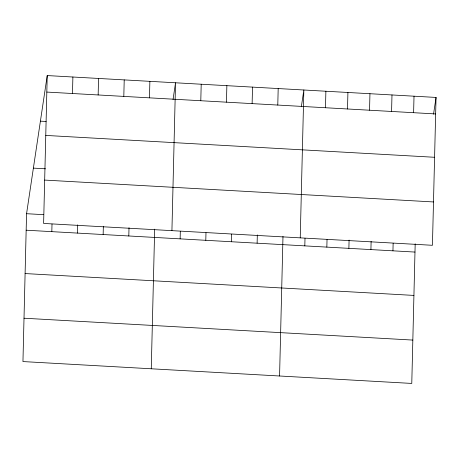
<?xml version="1.0" encoding="UTF-8"?>
<svg xmlns="http://www.w3.org/2000/svg" width="459" height="459" viewBox="0 0 459 459"><rect width="100%" height="100%" fill="white"/><g stroke="black" fill="none" stroke-linecap="round" stroke-linejoin="round"><path stroke-width="0.69" d="M47.225 75.569L43.616 223.435L432.435 245.295L436.05 97.434L47.225 75.569L26.565 213.705L22.95 361.566L411.775 383.431L415.183 243.815M51.821 231.652L52.005 224.084M72.488 93.516L72.889 77.014M77.485 233.092L77.686 224.841M98.151 94.961L98.553 78.455M103.149 234.538L103.35 226.281M123.81 96.401L124.217 79.9M128.807 235.978L129.013 227.727M149.473 97.842L149.875 81.341M151.263 368.784L154.672 229.167M171.924 230.647L175.539 82.786L173.032 99.546M180.135 238.864L180.318 231.302M200.795 100.728L201.203 84.227M205.798 240.304L205.982 232.742M226.459 102.173L226.866 85.672M231.456 241.75L231.646 234.188M252.123 103.614L252.525 87.112M257.12 243.19L257.321 234.939M277.787 105.059L278.188 88.558M279.571 375.996L282.985 236.385M300.238 237.865L303.852 89.998L301.345 106.758M304.816 245.875L305 238.307M325.483 107.739L325.884 91.238M326.848 247.114L327.032 239.546M347.515 108.978L347.916 92.477M348.88 248.353L349.087 240.097M369.547 110.217L369.948 93.716M370.918 249.593L371.119 241.336M391.579 111.457L391.986 94.956M392.95 250.826L393.134 243.264M413.611 112.696L414.018 96.195M433.543 114.188L436.05 97.434M46.824 92.075L435.648 113.935M40.409 121.153L46.112 121.474M45.762 135.422L434.587 157.282M33.381 168.12L45.498 168.803M44.672 180.083L433.497 201.949M26.565 213.705L43.674 214.663M26.163 230.206L414.982 252.066M25.102 273.558L413.92 295.418M24.011 318.219L412.83 340.079"/></g></svg>
